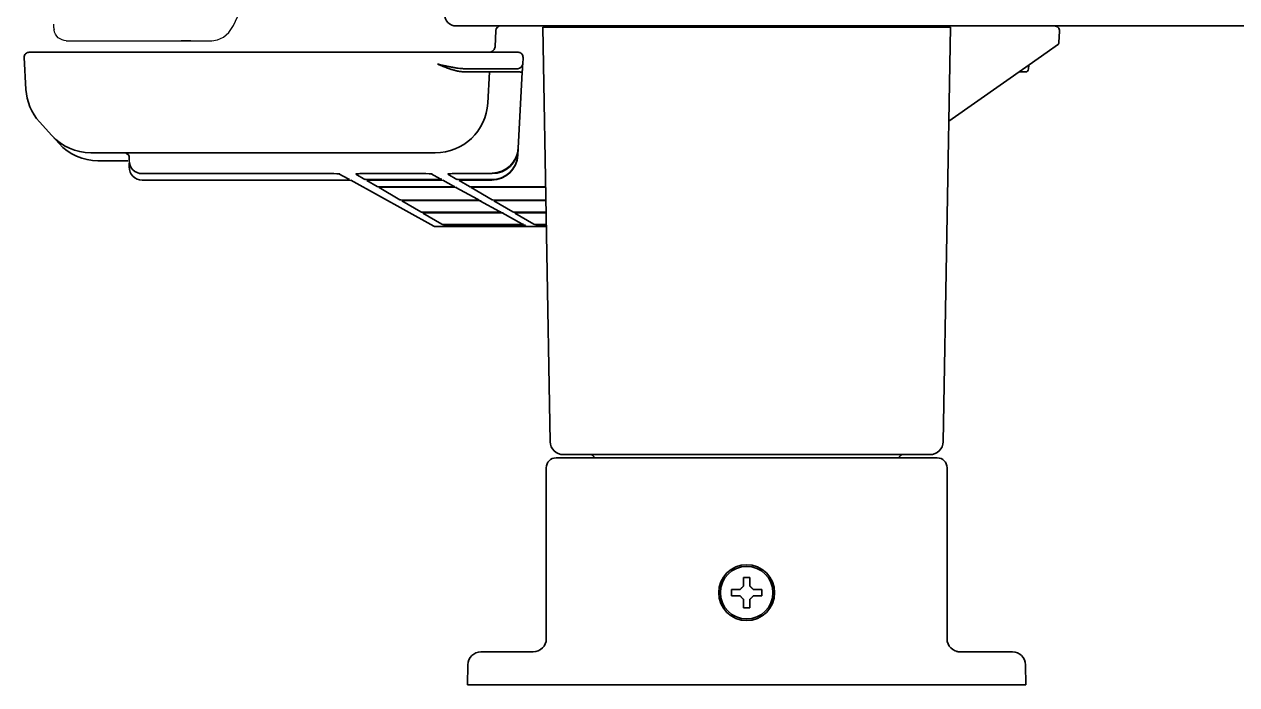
# Model space of a CAD drawing. Extents: x 6336 to 10269, y -393 to 3371.
# Drawn here: x 7408.9 to 7593.5, y 1270.8 to 1371.3 of the extents above; entities that cross this region are included whole.
import ezdxf

# ---------------------------------------------------------------- set-up
doc = ezdxf.new("R2010")
doc.units = 0
doc.header["$LTSCALE"] = 5
doc.layers.add('1', color=7, linetype='CONTINUOUS', true_color=0xffffff)
doc.layers.add('CURVE', color=7, linetype='CONTINUOUS')
doc.layers.add('GEOM', color=7, linetype='CONTINUOUS')

msp = doc.modelspace()

# ---------------------------------------------------------------- linework, layer by layer
at = {"layer": '1', "color": 7, "linetype": 'Continuous', "lineweight": 35}
for p, q in [((7474.67, 1371.03), (8108.87, 1371.03)), ((7480.59, 1367.89), (7480.69, 1370.31)), ((7487.87, 1370.83), (7491.87, 1370.83)), ((7488.97, 1307.79), (7487.87, 1370.83)), ((7545.87, 1370.83), (7491.87, 1370.83)), ((7500.12, 1371.03), (7500.12, 1370.83)), ((7504.62, 1370.83), (7504.62, 1371.03)), ((7509.37, 1371.03), (7509.37, 1370.83)), ((7528.37, 1370.83), (7528.37, 1371.03)), ((7533.12, 1371.03), (7533.12, 1370.83)), ((7537.62, 1370.83), (7537.62, 1371.03)), ((7545.87, 1370.83), (7549.87, 1370.83)), ((7548.77, 1307.79), (7549.87, 1370.83)), ((7566.39, 1368.52), (7566.48, 1370.24)), ((7564.61, 1367.04), (7566.17, 1368.14)), ((7409.17, 1361.38), (7408.91, 1366.24)), ((7409.66, 1367.03), (7416.9, 1367.03)), ((7416.9, 1367.03), (7478.84, 1367.03)), ((7478.84, 1367.03), (7484.08, 1367.03)), ((7484.78, 1365.24), (7484.83, 1366.24)), ((7561.86, 1365.12), (7564.61, 1367.04)), ((7476.06, 1364.53), (7478.79, 1364.53)), ((7478.79, 1364.53), (7484.03, 1364.53)), ((7479.72, 1364.05), (7479.47, 1359.31)), ((7480.12, 1364.03), (7484.22, 1364.03)), ((7484.11, 1352.44), (7484.71, 1364.02)), ((7549.62, 1356.55), (7561.86, 1365.12)), ((7561.28, 1364.03), (7560.3, 1364.03)), ((7561.78, 1364.48), (7561.84, 1365.1)), ((7479.47, 1359.31), (7479.47, 1359.27)), ((7413.11, 1354.35), (7411.23, 1356.43)), ((7414.21, 1353.14), (7413.11, 1354.35)), ((7419.04, 1351.73), (7471.48, 1351.73)), ((7424.47, 1351.57), (7424.47, 1351.73)), ((7424.87, 1351.17), (7424.87, 1350.65)), ((7484.05, 1351.37), (7484.06, 1351.45)), ((7484.06, 1351.45), (7484.1, 1352.36)), ((7484.1, 1352.36), (7484.11, 1352.44)), ((7424.68, 1350.52), (7420.13, 1350.52)), ((7424.87, 1350.65), (7424.87, 1350.57)), ((7424.87, 1349.66), (7424.87, 1350.18)), ((7424.87, 1349.66), (7424.87, 1349.58)), ((7426.87, 1348.57), (7426.87, 1348.57)), ((7426.87, 1348.57), (7455.47, 1348.57)), ((7426.87, 1347.58), (7426.87, 1347.58)), ((7457.27, 1347.58), (7426.87, 1347.58)), ((7455.47, 1348.57), (7455.47, 1348.57)), ((7458.2, 1347.77), (7456.8, 1348.54)), ((7457.27, 1347.58), (7457.27, 1347.58)), ((7471.25, 1340.59), (7458.6, 1347.55)), ((7460.75, 1347.7), (7459.37, 1348.51)), ((7460.87, 1348.57), (7460.87, 1348.57)), ((7460.87, 1348.57), (7469.5, 1348.57)), ((7462.64, 1346.6), (7461.07, 1347.52)), ((7470.97, 1347.65), (7462.25, 1347.65)), ((7462.57, 1347.58), (7462.57, 1347.58)), ((7462.57, 1347.58), (7471.3, 1347.58)), ((7469.5, 1348.57), (7469.5, 1348.57)), ((7472.23, 1347.77), (7470.83, 1348.54)), ((7471.3, 1347.58), (7471.3, 1347.58)), ((7474.23, 1346.67), (7472.63, 1347.55)), ((7474.78, 1347.7), (7473.4, 1348.51)), ((7474.9, 1348.57), (7474.9, 1348.57)), ((7474.9, 1348.57), (7480.11, 1348.57)), ((7476.7, 1346.59), (7475.1, 1347.52)), ((7480.06, 1347.65), (7476.28, 1347.65)), ((7476.6, 1347.58), (7476.6, 1347.58)), ((7476.6, 1347.58), (7480.06, 1347.58)), ((7480.06, 1347.58), (7480.06, 1347.65)), ((7480.06, 1347.58), (7480.06, 1347.58)), ((7480.11, 1348.57), (7480.11, 1348.65)), ((7480.11, 1348.57), (7480.11, 1348.57)), ((7466.09, 1344.59), (7462.91, 1346.44)), ((7472.98, 1346.55), (7464.14, 1346.55)), ((7464.41, 1346.5), (7464.41, 1346.5)), ((7464.41, 1346.5), (7473.26, 1346.5)), ((7473.26, 1346.5), (7473.26, 1346.5)), ((7477.89, 1344.66), (7474.59, 1346.47)), ((7480.12, 1344.59), (7476.94, 1346.44)), ((7488.3, 1346.5), (7478.44, 1346.5)), ((7478.44, 1346.5), (7478.44, 1346.5)), ((7488.3, 1346.55), (7480.12, 1346.55)), ((7469.26, 1342.74), (7466.38, 1344.42)), ((7476.63, 1344.54), (7467.58, 1344.54)), ((7467.88, 1344.48), (7467.88, 1344.48)), ((7467.88, 1344.48), (7476.94, 1344.48)), ((7476.94, 1344.48), (7476.94, 1344.48)), ((7481.25, 1342.81), (7478.27, 1344.45)), ((7480.41, 1344.42), (7483.28, 1342.74)), ((7480.61, 1344.45), (7480.52, 1344.44)), ((7488.33, 1344.54), (7481.61, 1344.54)), ((7481.91, 1344.48), (7481.91, 1344.48)), ((7488.33, 1344.48), (7481.91, 1344.48)), ((7472.46, 1340.87), (7469.57, 1342.55)), ((7480, 1342.69), (7470.75, 1342.69)), ((7471.07, 1342.61), (7471.07, 1342.61)), ((7471.07, 1342.61), (7480.33, 1342.61)), ((7480.33, 1342.61), (7480.33, 1342.61)), ((7484.65, 1340.94), (7481.66, 1342.58)), ((7483.6, 1342.55), (7486.48, 1340.87)), ((7483.81, 1342.58), (7483.72, 1342.57)), ((7484.78, 1342.69), (7488.36, 1342.69)), ((7485.1, 1342.61), (7485.1, 1342.61)), ((7488.37, 1342.61), (7485.1, 1342.61)), ((7473.04, 1340.53), (7471.49, 1340.53)), ((7473.04, 1340.53), (7476.14, 1340.53)), ((7483.39, 1340.82), (7473.95, 1340.82)), ((7483.69, 1340.76), (7474.24, 1340.76)), ((7474.24, 1340.76), (7474.24, 1340.76)), ((7476.14, 1340.53), (7477.64, 1340.53)), ((7477.64, 1340.53), (7485.52, 1340.53)), ((7483.69, 1340.76), (7483.69, 1340.76)), ((7485.28, 1340.59), (7485.02, 1340.73)), ((7487.07, 1340.53), (7485.52, 1340.53)), ((7487.07, 1340.53), (7486.77, 1340.71)), ((7488.4, 1340.53), (7487.07, 1340.53)), ((7487.98, 1340.82), (7488.4, 1340.82)), ((7488.27, 1340.76), (7488.27, 1340.76)), ((7488.27, 1340.76), (7488.4, 1340.76)), ((7489.87, 1305.33), (7492.37, 1305.33)), ((7492.97, 1305.83), (7490.97, 1305.83)), ((7492.37, 1305.33), (7545.37, 1305.33)), ((7544.77, 1305.83), (7492.97, 1305.83)), ((7542.11, 1305.33), (7542.11, 1305.33)), ((7546.77, 1305.83), (7544.77, 1305.83)), ((7545.37, 1305.33), (7547.87, 1305.33)), ((7488.37, 1277.83), (7488.37, 1303.83)), ((7549.37, 1303.83), (7549.37, 1277.83)), ((7516.57, 1284.83), (7516.57, 1285.33)), ((7516.57, 1284.33), (7516.57, 1284.83)), ((7521.17, 1285.33), (7521.17, 1284.83)), ((7521.17, 1284.83), (7521.17, 1284.33)), ((7477.46, 1275.58), (7477.45, 1275.57)), ((7478.43, 1275.83), (7480.43, 1275.83)), ((7480.43, 1275.83), (7486.37, 1275.83)), ((7551, 1275.83), (7557.32, 1275.83)), ((7557.32, 1275.83), (7559.32, 1275.83)), ((7560.3, 1275.57), (7560.28, 1275.58)), ((7476.37, 1270.83), (7476.43, 1273.86)), ((7561.32, 1273.86), (7561.37, 1270.83)), ((7480.37, 1270.83), (7476.37, 1270.83)), ((7557.37, 1270.83), (7480.37, 1270.83)), ((7561.37, 1270.83), (7557.37, 1270.83))]:
    msp.add_line(p, q, dxfattribs=at)
for radius in [4.25, 4]:
    msp.add_circle((7518.87, 1284.83), radius, dxfattribs=at)
for centre, radius, start, end in [((7474.67, 1372.83), 1.8, 180, 270), ((7481.44, 1370.28), 0.75, 90, 175.9562), ((7565.73, 1370.28), 0.75, 357, 90), ((7565.89, 1368.55), 0.5, 305, 357), ((7409.66, 1366.28), 0.75, 90, 183), ((7484.08, 1366.28), 0.75, 357, 90), ((7484.03, 1365.28), 0.75, 270, 357), ((7561.28, 1364.53), 0.5, 270, 355), ((7417.16, 1361.8), 8, 183, 222.1934), ((7420.13, 1358.52), 8, 222.1934, 270), ((7490.97, 1307.83), 2, 181, 270), ((7546.77, 1307.83), 2, 270, 359), ((7489.87, 1303.83), 1.5, 90, 180), ((7495.13, 1305.33), 0.5, 1, 90), ((7542.61, 1305.33), 0.5, 90, 179), ((7547.87, 1303.83), 1.5, 0, 90), ((7486.37, 1277.83), 2, 270, 0), ((7551.37, 1277.83), 2, 180, 270), ((7478.43, 1273.83), 2, 90, 179), ((7559.32, 1273.83), 2, 1, 90)]:
    msp.add_arc(centre, radius, start, end, dxfattribs=at)
at = {"layer": '1', "color": 7, "linetype": 'Continuous', "lineweight": 35, "extrusion": (0, 0, -1)}
for centre, major_axis, ratio, start_param, end_param in [((7471.7, 1364.03), (8.01, 0.03), 0.003256, 5.249585, 6.283367), ((7471.48, 1359.73), (-7.99, 0.42), 0.999333, 3.141593, 4.660064), ((7419.04, 1359.73), (5.93, 5.37), 0.998789, 2.306607, 3.141593), ((7424.47, 1351.17), (0.4, 0), 0.999335, 4.712389, 6.283185), ((7480.06, 1351.66), (0.15, 4), 0.998942, 1.584603, 3.103074), ((7480.06, 1351.58), (3.93, 0.74), 0.999936, 0.237816, 1.756287), ((7480.11, 1352.65), (0.15, 4), 0.998942, 1.584603, 3.103074), ((7480.11, 1352.57), (3.93, 0.74), 0.999936, 0.237816, 1.756287), ((7483.56, 1351.47), (-0.499, 0.026), 0.017428, 3.141593, 3.808226), ((7426.87, 1350.57), (2, 0), 0.999855, 1.570796, 3.141593), ((7426.87, 1349.58), (2, 0), 0.999855, 1.570796, 3.141593), ((7455.47, 1348.52), (-1.5, 0), 0.036431, 1.569819, 3.075481), ((7457.27, 1347.52), (-1.5, 0), 0.036431, 1.569819, 3.075481), ((7458.44, 1348.21), (-0.241, -0.438), 0.997147, 5.778911, 6.283214), ((7460.87, 1348.52), (1.5, 0), 0.036426, 3.07931, 4.713409), ((7459.37, 1349.01), (0.252, 0.432), 0.997392, 2.274313, 2.611847), ((7462.25, 1347.71), (1.5, 0), 0.036477, 1.57357, 3.079233), ((7462.57, 1347.52), (1.5, 0), 0.036426, 3.07931, 4.713409), ((7461.07, 1348.02), (0.252, 0.432), 0.997392, 2.274313, 2.611847), ((7469.5, 1348.52), (-1.5, 0), 0.036431, 1.569819, 3.075481), ((7470.97, 1347.71), (-1.5, 0), 0.036472, 3.075394, 4.709494), ((7471.3, 1347.52), (-1.5, 0), 0.036431, 1.569819, 3.075481), ((7472.47, 1348.21), (-0.241, -0.438), 0.997147, 5.778911, 6.283214), ((7474.9, 1348.52), (1.5, 0), 0.036426, 3.07931, 4.713409), ((7473.4, 1349.01), (0.252, 0.432), 0.997392, 2.274313, 2.611847), ((7476.28, 1347.71), (1.5, 0), 0.036477, 1.57357, 3.079233), ((7476.6, 1347.52), (1.5, 0), 0.036426, 3.07931, 4.713409), ((7475.1, 1348.02), (0.252, 0.432), 0.997392, 2.274313, 2.611847), ((7464.14, 1346.6), (1.5, 0), 0.036477, 1.57357, 3.079233), ((7464.41, 1346.45), (1.5, 0), 0.036426, 3.07931, 4.713409), ((7462.91, 1346.94), (0.252, 0.432), 0.997392, 2.274313, 2.611847), ((7472.97, 1346.6), (-1.5, 0), 0.036472, 3.075394, 4.709494), ((7473.26, 1346.45), (-1.5, 0), 0.036431, 1.569819, 3.075481), ((7474.47, 1347.11), (-0.241, -0.438), 0.997147, 5.778911, 6.283214), ((7474.76, 1346.95), (-0.241, -0.438), 0.997147, 5.778911, 6.063116), ((7478.44, 1346.45), (1.5, 0), 0.036426, 3.07931, 4.713409), ((7476.94, 1346.94), (0.252, 0.432), 0.997392, 2.274313, 2.611847), ((7467.59, 1344.59), (1.5, 0), 0.036477, 1.57357, 3.079233), ((7467.88, 1344.42), (1.5, 0), 0.036426, 3.07931, 4.713409), ((7466.38, 1344.92), (0.252, 0.432), 0.997392, 2.274313, 2.611847), ((7476.63, 1344.59), (-1.5, 0), 0.036472, 3.075394, 4.709494), ((7476.94, 1344.42), (-1.5, 0), 0.036431, 1.569819, 3.075481), ((7478.13, 1345.1), (-0.241, -0.438), 0.997147, 5.778911, 6.283214), ((7481.61, 1344.59), (1.5, 0), 0.036477, 1.57357, 3.079233), ((7481.91, 1344.42), (1.5, 0), 0.036426, 3.07931, 3.621573), ((7480.41, 1344.92), (-0.252, -0.432), 0.997392, 5.424775, 5.75344), ((7481.91, 1344.42), (1.5, 0), 0.036426, 3.621574, 4.713409), ((7470.75, 1342.74), (1.5, 0), 0.036477, 1.57357, 3.079233), ((7471.07, 1342.56), (1.5, 0), 0.036426, 3.07931, 4.713409), ((7469.57, 1343.05), (0.252, 0.432), 0.997392, 2.274313, 2.611847), ((7479.99, 1342.74), (-1.5, 0), 0.036472, 3.075394, 4.709494), ((7480.33, 1342.56), (-1.5, 0), 0.036431, 1.569819, 3.075481), ((7481.49, 1343.25), (-0.241, -0.438), 0.997147, 5.778911, 6.283214), ((7481.83, 1343.06), (-0.241, -0.438), 0.997147, 5.778911, 6.063116), ((7484.78, 1342.74), (1.5, 0), 0.036477, 1.57357, 3.079233), ((7485.1, 1342.56), (1.5, 0), 0.036426, 3.07931, 3.621573), ((7483.6, 1343.05), (-0.252, -0.432), 0.997392, 5.424775, 5.75344), ((7485.1, 1342.56), (1.5, 0), 0.036426, 3.621574, 4.713409), ((7471.49, 1341.03), (0.124, 0.484), 0.997571, 2.889456, 3.392557), ((7473.95, 1340.87), (1.5, 0), 0.036477, 1.57357, 3.079233), ((7474.24, 1340.71), (1.5, 0), 0.036426, 3.07931, 4.713409), ((7483.39, 1340.87), (-1.5, 0), 0.036472, 3.075394, 4.709494), ((7483.69, 1340.71), (-1.5, 0), 0.036431, 1.569819, 3.075481), ((7484.89, 1341.38), (-0.241, -0.438), 0.997147, 5.778911, 6.283214), ((7485.52, 1341.03), (0.124, 0.484), 0.997571, 2.889456, 3.392557), ((7487.98, 1340.87), (1.5, 0), 0.036477, 1.57357, 3.079233), ((7488.27, 1340.71), (1.5, 0), 0.036426, 3.07931, 4.713409), ((7486.77, 1341.2), (0.252, 0.432), 0.997392, 2.274313, 2.611847)]:
    msp.add_ellipse(centre, major_axis=major_axis, ratio=ratio, start_param=start_param, end_param=end_param, dxfattribs=at)
at = {"layer": '1', "color": 7, "linetype": 'Continuous', "lineweight": 35}
for points, knots in [([(7479.66, 1367.03), (7479.66, 1367.03), (7479.75, 1367.01), (7480.01, 1367.07), (7480.32, 1367.27), (7480.52, 1367.56), (7480.59, 1367.79), (7480.59, 1367.88), (7480.59, 1367.9)], [0, 0, 0, 0, 0.003124, 0.242495, 0.49711, 0.744966, 0.946631, 1, 1, 1, 1]), ([(7471.79, 1365.24), (7472.01, 1365.19), (7472.43, 1365.09), (7473.06, 1364.95), (7473.65, 1364.82), (7474.21, 1364.72), (7474.72, 1364.63), (7475.16, 1364.58), (7475.44, 1364.55), (7475.56, 1364.54)], [0, 0, 0, 0, 0.169989, 0.335943, 0.494273, 0.642231, 0.778573, 0.901906, 1, 1, 1, 1]), ([(7471.79, 1365.24), (7471.81, 1365.23), (7471.84, 1365.22), (7471.88, 1365.2), (7471.92, 1365.18), (7471.97, 1365.16), (7472.01, 1365.15), (7472.05, 1365.13), (7472.08, 1365.12), (7472.12, 1365.1), (7472.16, 1365.09), (7472.19, 1365.07), (7472.22, 1365.06), (7472.26, 1365.05), (7472.29, 1365.03), (7472.32, 1365.02), (7472.34, 1365.01), (7472.37, 1365), (7472.4, 1364.99), (7472.47, 1364.96), (7472.58, 1364.91), (7472.74, 1364.85), (7472.89, 1364.79), (7473.09, 1364.72), (7473.34, 1364.63), (7473.62, 1364.52), (7473.9, 1364.43), (7474.15, 1364.35), (7474.4, 1364.28), (7474.64, 1364.22), (7474.86, 1364.17), (7475.03, 1364.14), (7475.14, 1364.12), (7475.2, 1364.11), (7475.26, 1364.1), (7475.32, 1364.09), (7475.37, 1364.09), (7475.43, 1364.08), (7475.49, 1364.08), (7475.54, 1364.07), (7475.6, 1364.07), (7475.65, 1364.07), (7475.7, 1364.06), (7475.75, 1364.06), (7475.79, 1364.06), (7475.8, 1364.06)], [0, 0, 0, 0, 0.011271, 0.022225, 0.032862, 0.043181, 0.053184, 0.062868, 0.072236, 0.081287, 0.09002, 0.098436, 0.106535, 0.114316, 0.121781, 0.128928, 0.135757, 0.14227, 0.148465, 0.154344, 0.195284, 0.234004, 0.270504, 0.304785, 0.380497, 0.451757, 0.518584, 0.581002, 0.643022, 0.702356, 0.759046, 0.813141, 0.828535, 0.843753, 0.858796, 0.873666, 0.888364, 0.902893, 0.917253, 0.931448, 0.945478, 0.959346, 0.973055, 0.986605, 1, 1, 1, 1]), ([(7475.56, 1364.54), (7475.57, 1364.54), (7475.71, 1364.53), (7475.88, 1364.53), (7476.03, 1364.53), (7476.06, 1364.53)], [0, 0, 0, 0, 0.092057, 0.806972, 1, 1, 1, 1]), ([(7480.12, 1364.03), (7480.12, 1364.03), (7480.09, 1364.04), (7480.05, 1364.04), (7479.99, 1364.04), (7479.93, 1364.04), (7479.88, 1364.05), (7479.85, 1364.05), (7479.83, 1364.05), (7479.82, 1364.05), (7479.81, 1364.05), (7479.81, 1364.05), (7479.8, 1364.05), (7479.79, 1364.05), (7479.79, 1364.05), (7479.78, 1364.05), (7479.78, 1364.05), (7479.77, 1364.05), (7479.77, 1364.05), (7479.76, 1364.05), (7479.76, 1364.05), (7479.75, 1364.05), (7479.75, 1364.05), (7479.75, 1364.05), (7479.74, 1364.05), (7479.74, 1364.05), (7479.73, 1364.05), (7479.73, 1364.05), (7479.73, 1364.05), (7479.73, 1364.05), (7479.72, 1364.05), (7479.72, 1364.05), (7479.72, 1364.05), (7479.72, 1364.05), (7479.72, 1364.05), (7479.72, 1364.05), (7479.72, 1364.05), (7479.72, 1364.05), (7479.72, 1364.05), (7479.72, 1364.05)], [0, 0, 0, 0, 0.000672, 0.103909, 0.20545, 0.305297, 0.403451, 0.499915, 0.516053, 0.532191, 0.548329, 0.564466, 0.580604, 0.596742, 0.612879, 0.629016, 0.645154, 0.661291, 0.677428, 0.693565, 0.709702, 0.725839, 0.741975, 0.758112, 0.774248, 0.790385, 0.806521, 0.822657, 0.838793, 0.854929, 0.871065, 0.887201, 0.903337, 0.919472, 0.935608, 0.951743, 0.967879, 0.984014, 1, 1, 1, 1]), ([(7484.22, 1364.03), (7484.22, 1364.03), (7484.23, 1364.03), (7484.24, 1364.03), (7484.25, 1364.03), (7484.26, 1364.03), (7484.27, 1364.03), (7484.28, 1364.03), (7484.29, 1364.03), (7484.3, 1364.03), (7484.32, 1364.03), (7484.33, 1364.03), (7484.34, 1364.03), (7484.35, 1364.03), (7484.36, 1364.03), (7484.37, 1364.03), (7484.38, 1364.03), (7484.39, 1364.03), (7484.4, 1364.03), (7484.41, 1364.03), (7484.42, 1364.02), (7484.43, 1364.02), (7484.44, 1364.02), (7484.45, 1364.02), (7484.46, 1364.02), (7484.47, 1364.02), (7484.48, 1364.02), (7484.49, 1364.02), (7484.5, 1364.02), (7484.51, 1364.02), (7484.52, 1364.02), (7484.53, 1364.02), (7484.54, 1364.02), (7484.54, 1364.02), (7484.55, 1364.02), (7484.56, 1364.02), (7484.57, 1364.02), (7484.58, 1364.02), (7484.6, 1364.02), (7484.61, 1364.02), (7484.62, 1364.02), (7484.64, 1364.02), (7484.65, 1364.02), (7484.66, 1364.02), (7484.67, 1364.02), (7484.68, 1364.02), (7484.68, 1364.02), (7484.69, 1364.02), (7484.7, 1364.02), (7484.7, 1364.02), (7484.71, 1364.02), (7484.71, 1364.02), (7484.71, 1364.02), (7484.71, 1364.02), (7484.71, 1364.02), (7484.71, 1364.02)], [0, 0, 0, 0, 0.014286, 0.028572, 0.042858, 0.057145, 0.071431, 0.085717, 0.100003, 0.114289, 0.128575, 0.142861, 0.157147, 0.171434, 0.18572, 0.200006, 0.214292, 0.228578, 0.242864, 0.25715, 0.271436, 0.285723, 0.300009, 0.314295, 0.328581, 0.342867, 0.357153, 0.371439, 0.385726, 0.400012, 0.414298, 0.428584, 0.44287, 0.457156, 0.471442, 0.485728, 0.500015, 0.527792, 0.555569, 0.583345, 0.611122, 0.638899, 0.666676, 0.694453, 0.72223, 0.750007, 0.777784, 0.805561, 0.833338, 0.861115, 0.888892, 0.916669, 0.944446, 0.972223, 1, 1, 1, 1]), ([(7484.78, 1365.24), (7484.78, 1365.24), (7484.78, 1365.24), (7484.78, 1365.23), (7484.78, 1365.23), (7484.78, 1365.23), (7484.78, 1365.22), (7484.78, 1365.21), (7484.78, 1365.2), (7484.78, 1365.19), (7484.78, 1365.17), (7484.77, 1365.16), (7484.77, 1365.14), (7484.77, 1365.12), (7484.77, 1365.1), (7484.77, 1365.08), (7484.77, 1365.05), (7484.77, 1365.03), (7484.77, 1365), (7484.76, 1364.97), (7484.76, 1364.94), (7484.76, 1364.91), (7484.76, 1364.87), (7484.76, 1364.84), (7484.76, 1364.8), (7484.75, 1364.77), (7484.75, 1364.73), (7484.75, 1364.69), (7484.75, 1364.64), (7484.75, 1364.6), (7484.74, 1364.56), (7484.74, 1364.51), (7484.74, 1364.47), (7484.74, 1364.42), (7484.73, 1364.38), (7484.73, 1364.33), (7484.73, 1364.29), (7484.73, 1364.24), (7484.72, 1364.2), (7484.72, 1364.16), (7484.72, 1364.12), (7484.72, 1364.09), (7484.72, 1364.05), (7484.72, 1364.03), (7484.71, 1364.02)], [0, 0, 0, 0, 0.020087, 0.043987, 0.067887, 0.091788, 0.115688, 0.139588, 0.163489, 0.187389, 0.211289, 0.23519, 0.25909, 0.28299, 0.306891, 0.330791, 0.354691, 0.378591, 0.402492, 0.426392, 0.450292, 0.474193, 0.498093, 0.521993, 0.545894, 0.569794, 0.593694, 0.617595, 0.641495, 0.665395, 0.689296, 0.713196, 0.737096, 0.760997, 0.784897, 0.808797, 0.832698, 0.856598, 0.880498, 0.904399, 0.928299, 0.952199, 0.9761, 1, 1, 1, 1]), ([(7484.74, 1364.97), (7484.75, 1364.97), (7484.75, 1364.96), (7484.75, 1364.92), (7484.75, 1364.82), (7484.74, 1364.64), (7484.73, 1364.36), (7484.71, 1364.14), (7484.71, 1364.01)], [0, 0, 0, 0, 0.064263, 0.12951, 0.25612, 0.434958, 0.68047, 1, 1, 1, 1]), ([(7477.53, 1346.55), (7477.48, 1346.55), (7477.42, 1346.55), (7477.35, 1346.56), (7477.32, 1346.56), (7477.27, 1346.56), (7477.24, 1346.56), (7477.17, 1346.56), (7477.12, 1346.56), (7477.05, 1346.56), (7477.03, 1346.56), (7476.99, 1346.56), (7476.97, 1346.56), (7476.93, 1346.57), (7476.91, 1346.57), (7476.89, 1346.57), (7476.88, 1346.57), (7476.86, 1346.57), (7476.86, 1346.57), (7476.82, 1346.57), (7476.79, 1346.57), (7476.76, 1346.58), (7476.75, 1346.58), (7476.74, 1346.58), (7476.74, 1346.58), (7476.73, 1346.58), (7476.72, 1346.58), (7476.72, 1346.58), (7476.71, 1346.58), (7476.7, 1346.58), (7476.7, 1346.59), (7476.7, 1346.59)], [0, 0, 0, 0, 0.125, 0.125, 0.1875, 0.1875, 0.25, 0.25, 0.375, 0.375, 0.4375, 0.4375, 0.5, 0.5, 0.5625, 0.5625, 0.59375, 0.59375, 0.625, 0.625, 0.75, 0.75, 0.8125, 0.8125, 0.84375, 0.84375, 0.875, 0.875, 0.9375, 0.9375, 1, 1, 1, 1]), ([(7480.12, 1346.55), (7479.69, 1346.55), (7479.26, 1346.55), (7478.61, 1346.55), (7478.4, 1346.55), (7477.97, 1346.55), (7477.75, 1346.55), (7477.53, 1346.55)], [0, 0, 0, 0, 0.5, 0.5, 0.75, 0.75, 1, 1, 1, 1]), ([(7519.37, 1287.13), (7519.37, 1286.92), (7519.37, 1286.71), (7519.37, 1286.39), (7519.37, 1286.28), (7519.37, 1286.05), (7519.37, 1285.94), (7519.37, 1285.83)], [0, 0, 0, 0, 0.5, 0.5, 0.75, 0.75, 1, 1, 1, 1]), ([(7516.57, 1285.33), (7516.78, 1285.33), (7516.99, 1285.33), (7517.31, 1285.33), (7517.42, 1285.33), (7517.64, 1285.33), (7517.76, 1285.33), (7517.87, 1285.33)], [0, 0, 0, 0, 0.5, 0.5, 0.75, 0.75, 1, 1, 1, 1]), ([(7518.37, 1282.53), (7518.37, 1282.73), (7518.37, 1282.94), (7518.37, 1283.26), (7518.37, 1283.37), (7518.37, 1283.6), (7518.37, 1283.71), (7518.37, 1283.83)], [0, 0, 0, 0, 0.5, 0.5, 0.75, 0.75, 1, 1, 1, 1]), ([(7521.17, 1284.33), (7520.97, 1284.33), (7520.76, 1284.33), (7520.44, 1284.33), (7520.33, 1284.33), (7520.1, 1284.33), (7519.99, 1284.33), (7519.87, 1284.33)], [0, 0, 0, 0, 0.5, 0.5, 0.75, 0.75, 1, 1, 1, 1]), ([(7550.92, 1275.88), (7550.91, 1275.88), (7550.9, 1275.88), (7550.87, 1275.89), (7550.82, 1275.9), (7550.77, 1275.92), (7550.74, 1275.93), (7550.74, 1275.93), (7550.74, 1275.93), (7550.74, 1275.93), (7550.74, 1275.93)], [0, 0, 0, 0, 0.05969, 0.05969, 0.285991, 0.512291, 0.738592, 0.964893, 0.964893, 1, 1, 1, 1])]:
    msp.add_open_spline(points, degree=3, knots=knots, dxfattribs=at)
for points in [[(7435.66, 1367.03), (7435.72, 1367.03), (7435.84, 1367.03), (7435.96, 1367.03), (7436.03, 1367.03)], [(7518.37, 1285.83), (7518.37, 1285.88), (7518.37, 1285.99), (7518.37, 1286.15), (7518.37, 1286.31), (7518.37, 1286.46), (7518.37, 1286.62), (7518.37, 1286.77), (7518.37, 1286.94), (7518.37, 1287.06), (7518.37, 1287.13)], [(7518.37, 1287.13), (7518.54, 1287.13), (7518.87, 1287.13), (7519.21, 1287.13), (7519.37, 1287.13)], [(7517.87, 1285.33), (7517.9, 1285.35), (7517.94, 1285.4), (7518.02, 1285.47), (7518.09, 1285.54), (7518.16, 1285.61), (7518.23, 1285.68), (7518.3, 1285.75), (7518.35, 1285.8), (7518.37, 1285.83)], [(7519.37, 1285.83), (7519.4, 1285.8), (7519.45, 1285.75), (7519.52, 1285.68), (7519.6, 1285.6), (7519.67, 1285.53), (7519.73, 1285.46), (7519.8, 1285.4), (7519.85, 1285.35), (7519.87, 1285.33)], [(7519.87, 1285.33), (7519.93, 1285.33), (7520.04, 1285.33), (7520.2, 1285.33), (7520.36, 1285.33), (7520.51, 1285.33), (7520.66, 1285.33), (7520.82, 1285.33), (7520.99, 1285.33), (7521.11, 1285.33), (7521.17, 1285.33)], [(7517.87, 1284.33), (7517.82, 1284.33), (7517.71, 1284.33), (7517.55, 1284.33), (7517.39, 1284.33), (7517.23, 1284.33), (7517.08, 1284.33), (7516.93, 1284.33), (7516.76, 1284.33), (7516.64, 1284.33), (7516.57, 1284.33)], [(7518.37, 1283.83), (7518.35, 1283.85), (7518.3, 1283.9), (7518.22, 1283.98), (7518.15, 1284.05), (7518.08, 1284.12), (7518.01, 1284.19), (7517.94, 1284.26), (7517.9, 1284.3), (7517.87, 1284.33)], [(7519.87, 1284.33), (7519.85, 1284.3), (7519.8, 1284.25), (7519.73, 1284.18), (7519.66, 1284.11), (7519.59, 1284.04), (7519.52, 1283.97), (7519.44, 1283.9), (7519.4, 1283.85), (7519.37, 1283.83)], [(7519.37, 1283.83), (7519.37, 1283.77), (7519.37, 1283.66), (7519.37, 1283.5), (7519.37, 1283.34), (7519.37, 1283.19), (7519.37, 1283.04), (7519.37, 1282.88), (7519.37, 1282.71), (7519.37, 1282.59), (7519.37, 1282.53)], [(7519.37, 1282.53), (7519.21, 1282.53), (7518.87, 1282.53), (7518.54, 1282.53), (7518.37, 1282.53)]]:
    msp.add_open_spline(points, degree=3, dxfattribs=at)
at = {"layer": 'CURVE', "color": 40, "linetype": 'Continuous'}
msp.add_line((7434.28, 1368.78), (7432.8, 1368.78), dxfattribs=at)
at = {"layer": 'GEOM', "color": 7, "linetype": 'Continuous'}
msp.add_line((7415.3, 1368.78), (7437.44, 1368.78), dxfattribs=at)
msp.add_lwpolyline([(7437.44, 1368.78), (7438.33, 1368.91), (7439.22, 1369.33), (7440.04, 1370.05), (7440.78, 1371.11), (7441.38, 1372.42)], dxfattribs=at)
msp.add_arc((7415.46, 1370.76), 2.03, 180.486, 189.2197, dxfattribs=at)
msp.add_open_spline([(7413.43, 1370.74), (7413.43, 1370.92), (7413.43, 1371.1), (7413.43, 1371.29)], degree=3, dxfattribs=at)
msp.add_open_spline([(7415.3, 1368.78), (7414.87, 1368.78), (7413.97, 1369.13), (7413.53, 1369.99), (7413.46, 1370.43)], degree=3, knots=[0, 0, 0, 0, 0.489019, 1, 1, 1, 1], dxfattribs=at)

doc.saveas('drawing.dxf')
